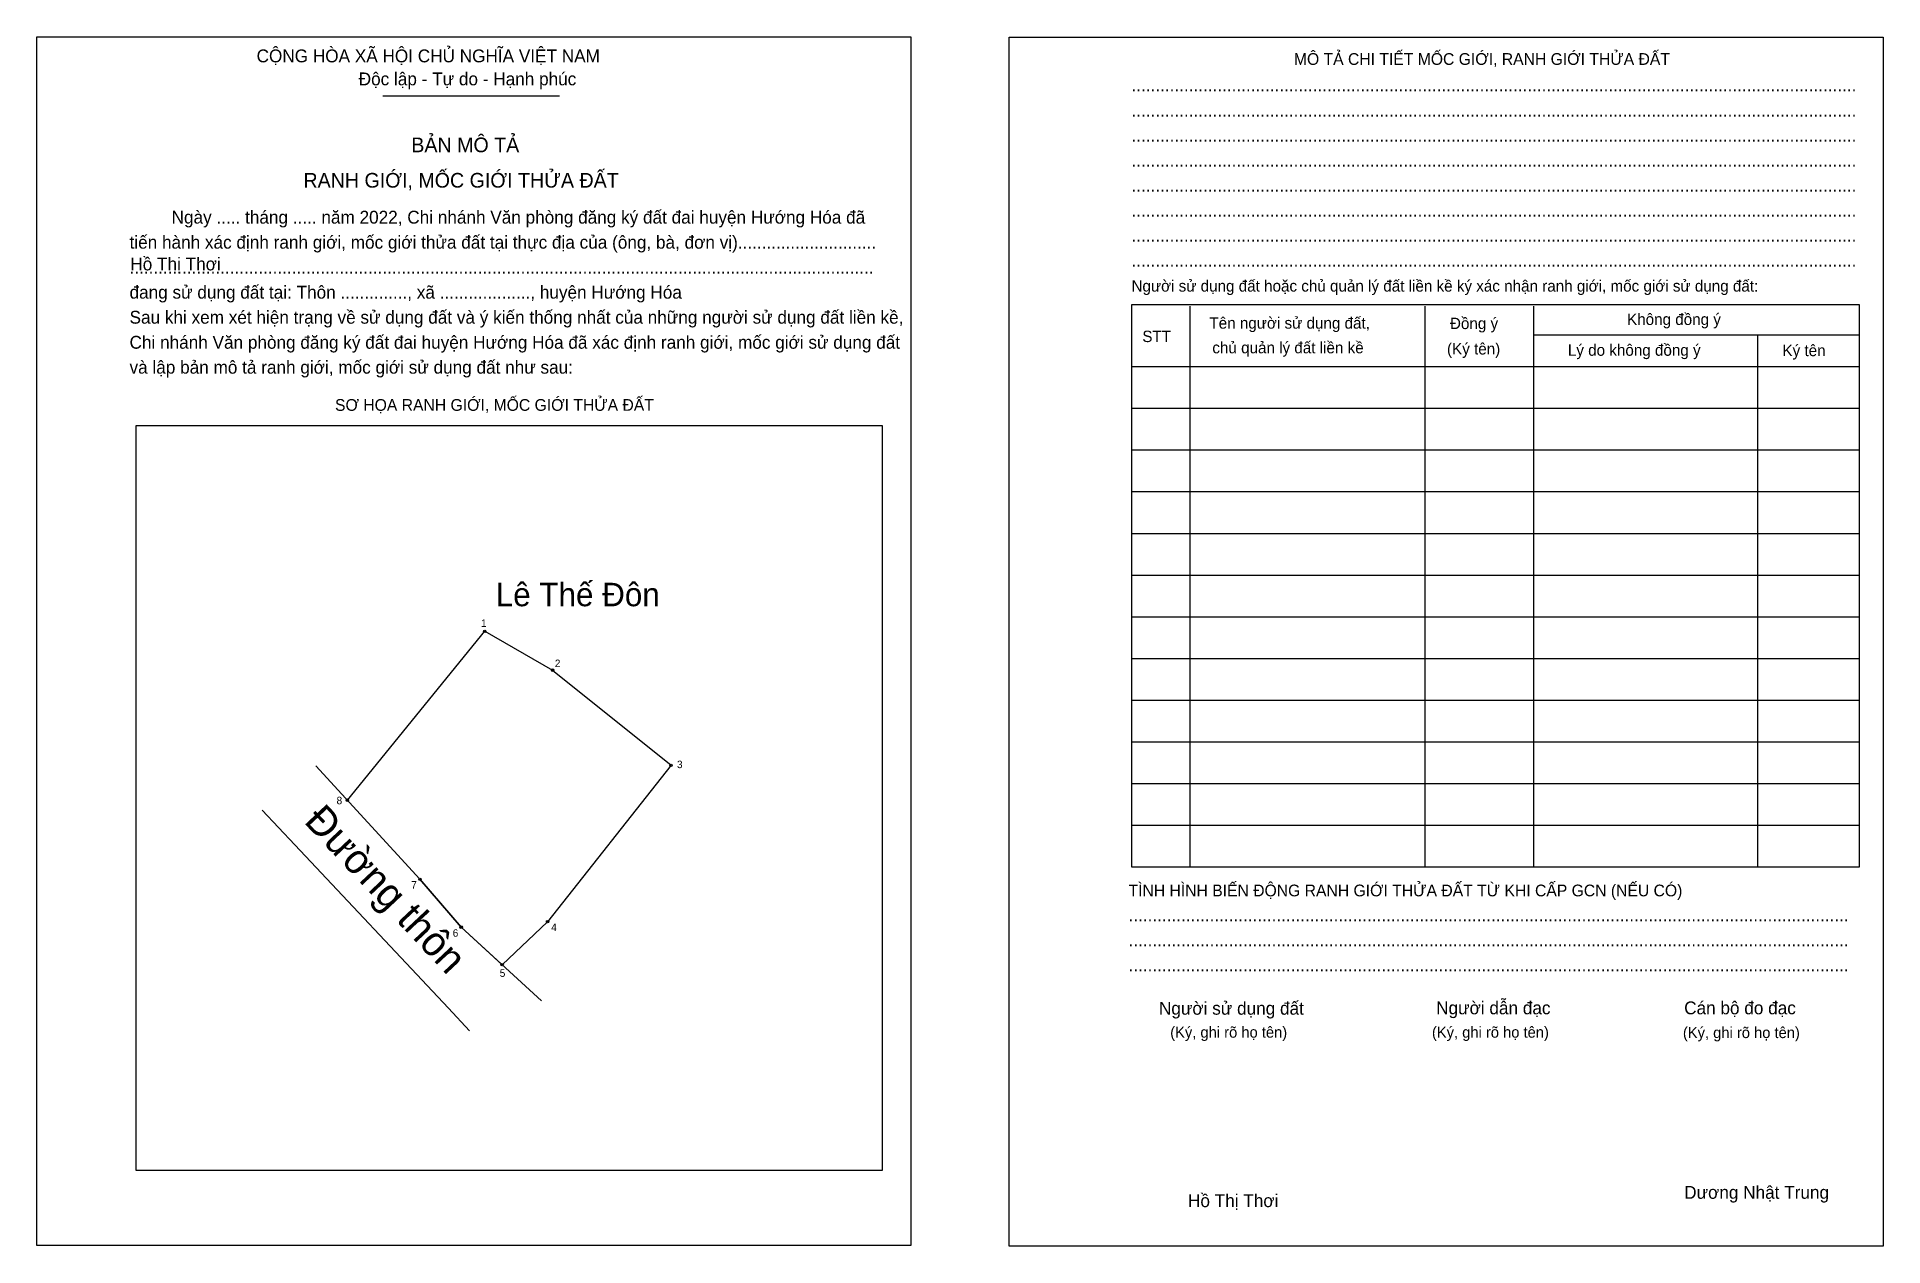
# Model space of a CAD drawing. Extents: x 545016 to 545205, y 1837015 to 1837139.
import ezdxf

# ---------------------------------------------------------------- set-up
doc = ezdxf.new("R2010")
doc.units = 0
for name, color, linetype in [('Level 1', 7, 'Continuous'), ('Level 10', 7, 'Continuous'), ('Level 11', 7, 'Continuous'), ('Level 12', 7, 'Continuous'), ('Level 2', 7, 'Continuous'), ('Level 25', 7, 'Continuous'), ('Level 55', 7, 'Continuous'), ('Level 6', 7, 'Continuous'), ('Level 9', 7, 'Continuous')]:
    doc.layers.add(name, color=color, linetype=linetype)

msp = doc.modelspace()

# ---------------------------------------------------------------- linework, layer by layer
at = {"layer": 'Level 1'}
for p, q in [((545016.35, 1837139.04), (545016.35, 1837139.04)), ((545115.76, 1837139), (545115.76, 1837139)), ((545051.7, 1837133.03), (545069.77, 1837133.03)), ((545134.23, 1837111.51), (545134.23, 1837054.19)), ((545158.26, 1837111.51), (545158.26, 1837054.19)), ((545169.38, 1837111.51), (545169.38, 1837054.19)), ((545169.38, 1837108.57), (545202.71, 1837108.57)), ((545192.27, 1837108.57), (545192.27, 1837054.19)), ((545128.26, 1837105.33), (545202.71, 1837105.33)), ((545128.26, 1837101.07), (545202.71, 1837101.07)), ((545026.5, 1837099.32), (545026.5, 1837099.32)), ((545128.26, 1837096.81), (545202.71, 1837096.81)), ((545128.26, 1837092.55), (545202.71, 1837092.55)), ((545128.26, 1837088.28), (545202.71, 1837088.28)), ((545128.26, 1837084.02), (545202.71, 1837084.02)), ((545128.26, 1837079.76), (545202.71, 1837079.76)), ((545128.26, 1837075.5), (545202.71, 1837075.5)), ((545128.26, 1837071.24), (545202.71, 1837071.24)), ((545128.26, 1837066.98), (545202.71, 1837066.98)), ((545128.26, 1837062.72), (545202.71, 1837062.72)), ((545128.26, 1837058.45), (545202.71, 1837058.45)), ((545102.78, 1837023.13), (545102.78, 1837023.13)), ((545105.7, 1837015.46), (545105.7, 1837015.46)), ((545205.11, 1837015.41), (545205.11, 1837015.41))]:
    msp.add_line(p, q, dxfattribs=at)
for points in [[(545202.71, 1837111.64), (545128.26, 1837111.64), (545128.26, 1837054.19), (545202.71, 1837054.19)], [(545026.5, 1837099.32), (545102.78, 1837099.32), (545102.78, 1837023.13), (545026.5, 1837023.13)]]:
    msp.add_lwpolyline(points, close=True, dxfattribs=at)
at = {"layer": 'Level 10'}
for p, q in [((545048.09, 1837061), (545062.13, 1837078.27)), ((545062.13, 1837078.27), (545069.08, 1837074.29)), ((545069.08, 1837074.29), (545081.18, 1837064.57)), ((545055.51, 1837052.91), (545044.88, 1837064.51)), ((545081.18, 1837064.57), (545068.56, 1837048.58)), ((545059.73, 1837048.02), (545055.51, 1837052.91)), ((545067.94, 1837040.48), (545059.73, 1837048.02)), ((545068.56, 1837048.58), (545063.91, 1837044.18))]:
    msp.add_line(p, q, dxfattribs=at)
at = {"layer": 'Level 11'}
for p, q in [((545042.71, 1837056.45), (545039.37, 1837059.98)), ((545042.71, 1837056.45), (545058.42, 1837039.73)), ((545058.42, 1837039.73), (545060.57, 1837037.42))]:
    msp.add_line(p, q, dxfattribs=at)
for centre in [(545062.13, 1837078.27), (545069.08, 1837074.29), (545081.18, 1837064.57), (545048.09, 1837061), (545055.51, 1837052.91), (545059.73, 1837048.02), (545068.56, 1837048.58), (545068.56, 1837048.58), (545063.91, 1837044.18)]:
    msp.add_circle(centre, 0.128, dxfattribs=at)
at = {"layer": 'Level 2'}
for points in [[(545016.35, 1837139.04), (545105.7, 1837139.04), (545105.7, 1837015.46), (545016.35, 1837015.46)], [(545115.76, 1837139), (545205.11, 1837139), (545205.11, 1837015.41), (545115.76, 1837015.41)]]:
    msp.add_lwpolyline(points, close=True, dxfattribs=at)
at = {"layer": 'Level 25'}
for p, q in [((545055.51, 1837052.91), (545059.73, 1837048.02)), ((545059.73, 1837048.02), (545063.91, 1837044.18)), ((545063.91, 1837044.18), (545068.56, 1837048.58))]:
    msp.add_line(p, q, dxfattribs=at)

# ---------------------------------------------------------------- texts
at = {"layer": 'Level 1'}
for s, height, p in [('CỘNG HÒA XÃ HỘI CHỦ NGHĨA VIỆT NAM', 1.3124, (545038.81, 1837136.44)), ('MÔ TẢ CHI TIẾT MỐC GIỚI, RANH GIỚI THỬA ĐẤT', 1.1999, (545144.87, 1837136.18)), ('Độc lập - Tự do - Hạnh phúc', 1.3124, (545049.25, 1837134.09)), ('........................................................................................................................................................', 1.31244, (545128.26, 1837133.46)), ('........................................................................................................................................................', 1.31244, (545128.26, 1837130.9)), ('BẢN MÔ TẢ', 1.5, (545054.63, 1837127.25)), ('........................................................................................................................................................', 1.31244, (545128.26, 1837128.34)), ('RANH GIỚI, MỐC GIỚI THỬA ĐẤT', 1.5001, (545043.6, 1837123.63)), ('........................................................................................................................................................', 1.31244, (545128.26, 1837125.78)), ('........................................................................................................................................................', 1.31244, (545128.26, 1837123.23)), ('Ngày ..... tháng ..... năm 2022, Chi nhánh Văn phòng đăng ký đất đai huyện Hướng Hóa đã', 1.3124, (545030.12, 1837119.95)), ('........................................................................................................................................................', 1.31244, (545128.26, 1837120.67)), ('tiến hành xác định ranh giới, mốc giới thửa đất tại thực địa của (ông, bà, đơn vị).............................', 1.31244, (545025.82, 1837117.39)), ('........................................................................................................................................................', 1.31244, (545128.26, 1837118.11)), ('............................................................................................................................................................', 1.31244, (545025.82, 1837114.83)), ('........................................................................................................................................................', 1.31244, (545128.26, 1837115.56)), ('đang sử dụng đất tại: Thôn .............., xã ..................., huyện Hướng Hóa', 1.3124, (545025.82, 1837112.28)), ('Người sử dụng đất hoặc chủ quản lý đất liền kề ký xác nhận ranh giới, mốc giới sử dụng đất:', 1.1626, (545128.26, 1837113)), ('Sau khi xem xét hiện trạng về sử dụng đất và ý kiến thống nhất của những người sử dụng đất liền kề,', 1.3124, (545025.82, 1837109.72)), ('Tên người sử dụng đất,', 1.1626, (545136.23, 1837109.21)), ('Đồng ý', 1.163, (545160.82, 1837109.17)), ('Không đồng ý', 1.1626, (545178.93, 1837109.59)), ('Chi nhánh Văn phòng đăng ký đất đai huyện Hướng Hóa đã xác định ranh giới, mốc giới sử dụng đất', 1.3124, (545025.82, 1837107.16)), ('STT', 1.163, (545129.37, 1837107.84)), ('chủ quản lý đất liền kề', 1.1626, (545136.53, 1837106.69)), ('(Ký tên)', 1.163, (545160.52, 1837106.57)), ('Lý do không đồng ý', 1.1626, (545172.88, 1837106.44)), ('Ký tên', 1.163, (545194.82, 1837106.4)), ('và lập bản mô tả ranh giới, mốc giới sử dụng đất như sau:', 1.3124, (545025.82, 1837104.61)), ('SƠ HỌA RANH GIỚI, MỐC GIỚI THỬA ĐẤT', 1.1999, (545046.83, 1837100.81)), ('TÌNH HÌNH BIẾN ĐỘNG RANH GIỚI THỬA ĐẤT TỪ KHI CẤP GCN (NẾU CÓ)', 1.1999, (545127.96, 1837051.17)), ('.......................................................................................................................................................', 1.31244, (545127.96, 1837048.61)), ('.......................................................................................................................................................', 1.31244, (545127.96, 1837046.05)), ('.......................................................................................................................................................', 1.31244, (545127.96, 1837043.5)), ('Người sử dụng đất', 1.3124, (545131.07, 1837039.07)), ('Người dẫn đạc', 1.3124, (545159.41, 1837039.11)), ('Cán bộ đo đạc', 1.3124, (545184.77, 1837039.11)), ('(Ký, ghi rõ họ tên)', 1.125, (545132.22, 1837036.72)), ('(Ký, ghi rõ họ tên)', 1.125, (545158.98, 1837036.72)), ('(Ký, ghi rõ họ tên)', 1.125, (545184.64, 1837036.68)), ('Dương Nhật Trung', 1.3124, (545184.77, 1837020.25))]:
    msp.add_text(s, height=height, dxfattribs=at).set_placement(p)
at = {"layer": 'Level 10'}
msp.add_text('Đường thôn', height=3, rotation=313.2162, dxfattribs=at).set_placement((545043.56, 1837058.77))
at = {"layer": 'Level 12'}
msp.add_text('Lê Thế Đôn', height=2.4, dxfattribs=at).set_placement((545063.26, 1837080.83))
at = {"layer": 'Level 55'}
for s, p in [('1', (545062.11, 1837078.27)), ('2', (545069.05, 1837074.29)), ('3', (545081.15, 1837064.57)), ('8', (545048.06, 1837061)), ('7', (545055.48, 1837052.91)), ('6', (545059.7, 1837048.02)), ('4', (545068.53, 1837048.58)), ('5', (545063.89, 1837044.18))]:
    msp.add_text(s, height=0.0852, dxfattribs=at).set_placement(p)
at = {"layer": 'Level 6'}
for p in [(545025.9, 1837115.17), (545134.04, 1837019.4)]:
    msp.add_text('Hồ Thị Thơi', height=1.3125, dxfattribs=at).set_placement(p)
at = {"layer": 'Level 9'}
for s, p in [('1', (545061.76, 1837078.72)), ('2', (545069.3, 1837074.61)), ('3', (545081.79, 1837064.28)), ('8', (545046.99, 1837060.59)), ('7', (545054.62, 1837051.96)), ('6', (545058.86, 1837047.04)), ('4', (545068.93, 1837047.62)), ('5', (545063.67, 1837042.94))]:
    msp.add_text(s, height=0.767, dxfattribs=at).set_placement(p)

doc.saveas('drawing.dxf')
